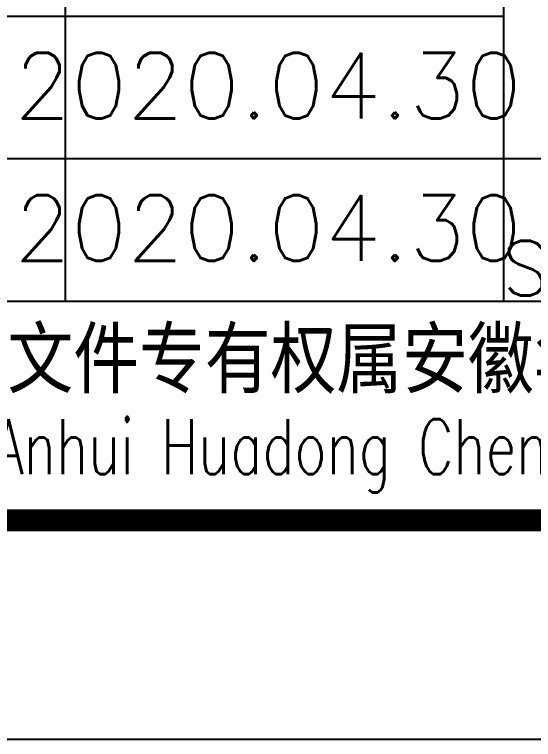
# Model space of a CAD drawing. Header units: millimetres. Extents: x 893615 to 896608, y 39650 to 40458.
# Drawn here: x 894508.82 to 894532.48, y 39650.14 to 39683.22 of the extents above; entities that cross this region are included whole.
import ezdxf
from ezdxf.enums import TextEntityAlignment as Align

# ---------------------------------------------------------------- set-up
doc = ezdxf.new("R2010")
doc.units = ezdxf.units.MM
doc.header["$LTSCALE"] = 1000
doc.header["$MEASUREMENT"] = 0
doc.styles.add('ECEC_TQ', font='txt_l.shx', dxfattribs={"bigfont": 'hztxt_l.shx'})

msp = doc.modelspace()

# ---------------------------------------------------------------- linework, layer by layer
for p, q in [((894511.137, 39670.145), (894511.137, 39702.645)), ((894531.137, 39670.145), (894531.137, 39702.645)), ((894476.137, 39683.145), (894531.137, 39683.145)), ((894476.137, 39676.645), (894531.137, 39676.645)), ((894531.137, 39676.645), (894656.137, 39676.645)), ((894476.137, 39670.145), (894656.137, 39670.145)), ((894476.137, 39660.145), (894656.137, 39660.145)), ((894666.137, 39650.145), (893614.887, 39650.145))]:
    msp.add_line(p, q)
at = {"color": 0, "const_width": 1}
msp.add_lwpolyline([(894656.137, 39660.145), (893639.887, 39660.145), (893639.887, 40234.145), (894656.137, 40234.145)], close=True, dxfattribs=at)

# ---------------------------------------------------------------- texts
at = {"style": 'ECEC_TQ'}
for s, height, p in [('SCALE', 2.5, (894536.137, 39671.645)), ('本文件专有权属安徽华东化工医药工程有限责任公司所有,未经许可不得复制或转让给第三方', 3, (894566.137, 39667.145))]:
    msp.add_text(s, height=height, dxfattribs=at).set_placement(p, align=Align.MIDDLE)
at = {"style": 'ECEC_TQ', "width": 0.72}
msp.add_text('The proprietary right of this document belongs to Anhui Huadong Chemical And Medical Engineering  Co.,Ltd.  and any replication or transfer to the 3rd. side is forbidden without its permission. ', height=2.5, dxfattribs=at).set_placement((894566.137, 39663.145), align=Align.MIDDLE)
at = {"style": 'ECEC_TQ'}
for p in [(894520.381, 39679.973), (894520.381, 39673.473)]:
    msp.add_attdef('2020.04.30', text=' ', height=3, dxfattribs=at).set_placement(p, align=Align.MIDDLE)

doc.saveas('drawing.dxf')
